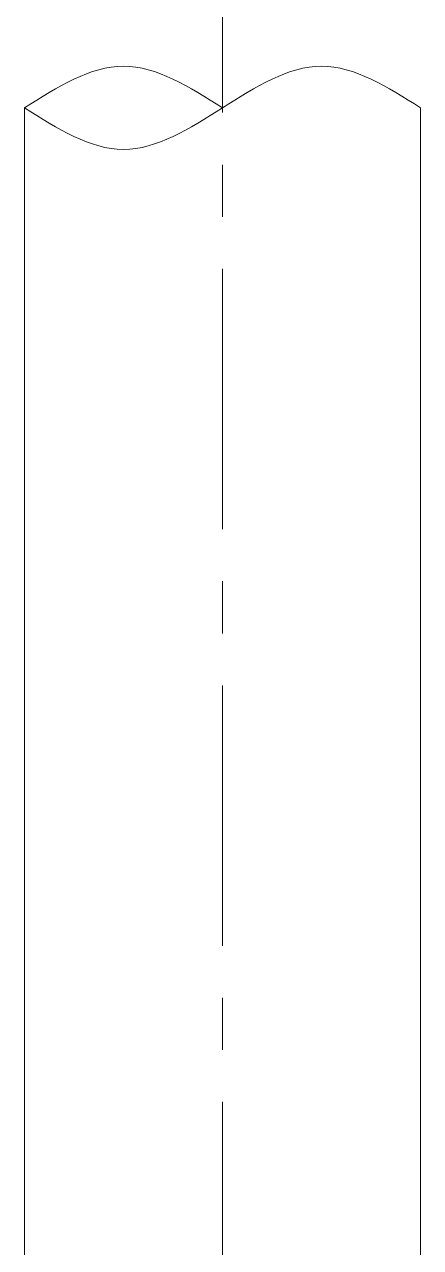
# Model space of a CAD drawing. Header units: millimetres. Extents: x 2029 to 2623, y -1230 to -810.
# Drawn here: x 2198.2 to 2217.2, y -1074.3 to -1015.5 of the extents above; entities that cross this region are included whole.
import ezdxf

# ---------------------------------------------------------------- set-up
doc = ezdxf.new("R2010")
doc.units = ezdxf.units.MM
doc.header["$LTSCALE"] = 10
doc.linetypes.add('CENTER', pattern=[2, 1.25, -0.25, 0.25, -0.25])
doc.layers.add('00_COMPONENTS', color=7, linetype='Continuous')
doc.layers.add('CL', color=1, linetype='CENTER')

msp = doc.modelspace()

# ---------------------------------------------------------------- linework, layer by layer
at = {"layer": '00_COMPONENTS', "lineweight": 5}
for p, q in [((2198.176, -1019.542), (2198.176, -1086.638)), ((2217.176, -1086.67), (2217.176, -1019.542))]:
    msp.add_line(p, q, dxfattribs=at)
at = {"layer": '00_COMPONENTS', "color": 2, "lineweight": 5}
msp.add_open_spline([(2198.176, -1019.542), (2199.759, -1018.542), (2202.926, -1016.542), (2206.092, -1018.542), (2207.676, -1019.542)], degree=3, dxfattribs=at)
msp.add_spline([(2198.176, -1019.542), (2202.926, -1021.542), (2212.426, -1017.542), (2217.176, -1019.542)], degree=3, dxfattribs=at)
at = {"layer": 'CL', "lineweight": 5}
msp.add_line((2207.676, -847.275), (2207.676, -1211.381), dxfattribs=at)

doc.saveas('drawing.dxf')
